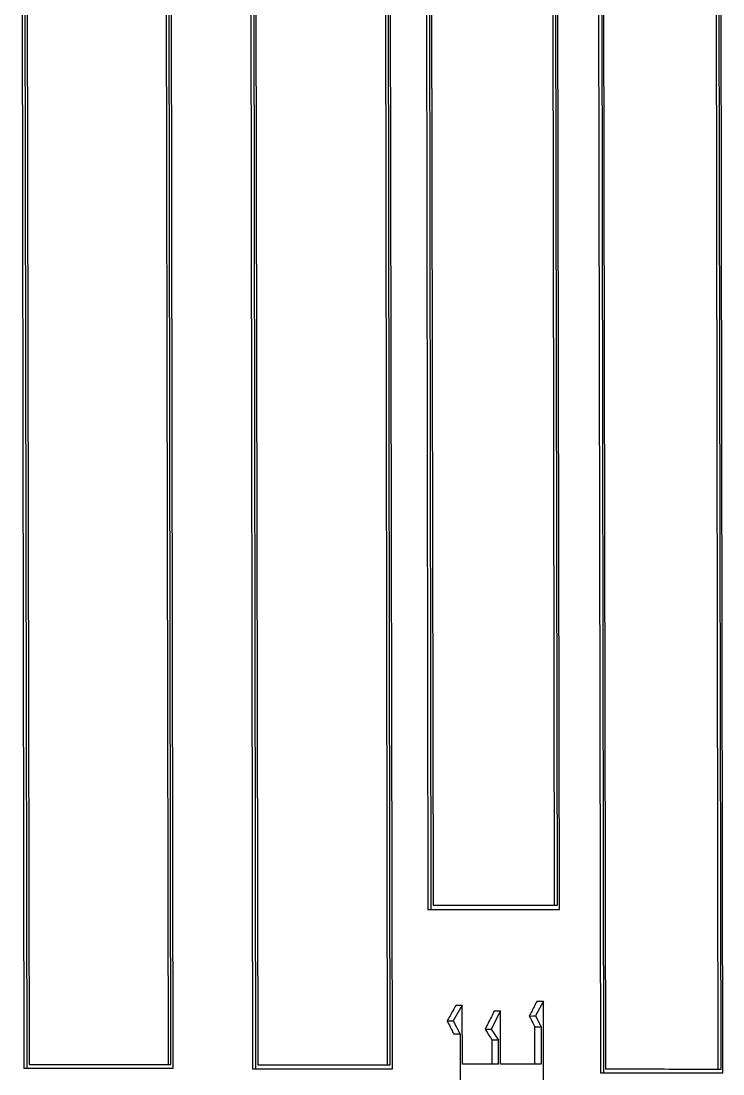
# Model space of a CAD drawing. Header units: millimetres. Extents: x 2462 to 4142, y 835 to 2023.
# Drawn here: x 3116.42 to 3125.55, y 1169.68 to 1183.37 of the extents above; entities that cross this region are included whole.
import ezdxf

# ---------------------------------------------------------------- set-up
doc = ezdxf.new("R2010")
doc.units = ezdxf.units.MM

msp = doc.modelspace()

# ---------------------------------------------------------------- linework, layer by layer
at = {"color": 7, "linetype": 'Continuous', "lineweight": 25}
for p, q in [((3116.419, 1191.884), (3116.456, 1169.751)), ((3116.455, 1191.884), (3116.493, 1169.751)), ((3116.486, 1191.834), (3116.523, 1169.801)), ((3118.295, 1191.833), (3118.332, 1169.8)), ((3118.37, 1169.8), (3118.333, 1191.833)), ((3118.4, 1169.75), (3118.362, 1191.883)), ((3119.395, 1191.878), (3119.432, 1169.745)), ((3119.433, 1191.878), (3119.471, 1169.745)), ((3119.462, 1191.828), (3119.5, 1169.795)), ((3121.146, 1191.827), (3121.183, 1169.794)), ((3121.223, 1169.794), (3121.186, 1191.827)), ((3121.251, 1169.744), (3121.213, 1191.877)), ((3121.68, 1191.827), (3121.713, 1171.816)), ((3121.72, 1191.827), (3121.753, 1171.816)), ((3123.425, 1171.815), (3123.391, 1191.825)), ((3123.92, 1191.825), (3123.958, 1169.692)), ((3123.962, 1191.825), (3123.999, 1169.692)), ((3125.553, 1169.69), (3125.516, 1191.823)), ((3121.747, 1191.777), (3121.78, 1171.873)), ((3123.324, 1191.775), (3123.358, 1171.871)), ((3123.399, 1171.871), (3123.365, 1191.775)), ((3123.987, 1191.775), (3124.024, 1169.742)), ((3125.449, 1191.773), (3125.486, 1169.74)), ((3125.529, 1169.74), (3125.492, 1191.773)), ((3121.713, 1171.816), (3123.384, 1171.815)), ((3121.713, 1171.816), (3121.753, 1171.816)), ((3123.384, 1171.815), (3123.425, 1171.815)), ((3123.216, 1170.625), (3123.114, 1170.431)), ((3123.218, 1169.035), (3123.216, 1170.625)), ((3122.16, 1170.572), (3122.044, 1170.367)), ((3122.162, 1169.804), (3122.16, 1170.572)), ((3122.658, 1170.496), (3122.538, 1170.258)), ((3122.659, 1169.804), (3122.658, 1170.496)), ((3122.044, 1170.367), (3122.132, 1170.193)), ((3123.114, 1170.431), (3123.188, 1170.29)), ((3122.132, 1170.193), (3122.134, 1168.906)), ((3122.538, 1170.258), (3122.63, 1170.117)), ((3123.107, 1169.803), (3123.106, 1170.29)), ((3123.188, 1170.29), (3123.189, 1169.803)), ((3122.63, 1170.117), (3122.549, 1170.117)), ((3122.55, 1169.803), (3122.549, 1170.117)), ((3122.63, 1169.804), (3122.63, 1170.117)), ((3122.63, 1169.804), (3122.162, 1169.804)), ((3123.189, 1169.803), (3122.659, 1169.804)), ((3116.456, 1169.751), (3118.362, 1169.75)), ((3118.362, 1169.75), (3118.4, 1169.75)), ((3119.432, 1169.745), (3121.211, 1169.744)), ((3121.211, 1169.744), (3121.251, 1169.744)), ((3123.958, 1169.692), (3125.51, 1169.69)), ((3123.958, 1169.692), (3123.999, 1169.692)), ((3125.51, 1169.69), (3125.553, 1169.69))]:
    msp.add_line(p, q, dxfattribs=at)
at = {"color": 7, "linetype": 'Continuous', "lineweight": 25, "flags": 128}
for points in [[(3123.134, 1170.625), (3123.18, 1170.625), (3123.216, 1170.625)], [(3122.08, 1170.572), (3122.125, 1170.572), (3122.16, 1170.572)], [(3122.577, 1170.496), (3122.622, 1170.496), (3122.658, 1170.496)], [(3121.964, 1170.366), (3122.009, 1170.366), (3122.044, 1170.367)], [(3123.033, 1170.43), (3123.078, 1170.431), (3123.114, 1170.431)], [(3122.132, 1170.193), (3122.087, 1170.193), (3122.052, 1170.193)], [(3122.457, 1170.258), (3122.502, 1170.258), (3122.538, 1170.258)], [(3123.106, 1170.29), (3123.152, 1170.29), (3123.188, 1170.29)], [(3116.456, 1169.751), (3116.477, 1169.751), (3116.493, 1169.751)], [(3119.432, 1169.745), (3119.454, 1169.745), (3119.471, 1169.745)]]:
    msp.add_lwpolyline(points, dxfattribs=at)
at = {"color": 7, "linetype": 'Continuous', "lineweight": 25}
for points, knots in [([(3121.753, 1171.816), (3121.924, 1171.816), (3122.265, 1171.816), (3122.824, 1171.816), (3123.206, 1171.815), (3123.425, 1171.815)], [0, 0, 0, 0, 0.300081, 0.600162, 1, 1, 1, 1]), ([(3121.78, 1171.873), (3121.951, 1171.872), (3122.292, 1171.872), (3122.833, 1171.872), (3123.198, 1171.871), (3123.399, 1171.871)], [0, 0, 0, 0, 0.3099205, 0.6198411, 1, 1, 1, 1]), ([(3123.134, 1170.625), (3123.121, 1170.6), (3123.098, 1170.555), (3123.064, 1170.491), (3123.043, 1170.45), (3123.033, 1170.43)], [0, 0, 0, 0, 0.380988, 0.690494, 1, 1, 1, 1]), ([(3122.08, 1170.572), (3122.066, 1170.548), (3122.04, 1170.501), (3122.001, 1170.433), (3121.976, 1170.389), (3121.964, 1170.366)], [0, 0, 0, 0, 0.352476, 0.676238, 1, 1, 1, 1]), ([(3122.577, 1170.496), (3122.564, 1170.47), (3122.538, 1170.418), (3122.498, 1170.339), (3122.47, 1170.285), (3122.457, 1170.258)], [0, 0, 0, 0, 0.318137, 0.659068, 1, 1, 1, 1]), ([(3121.964, 1170.366), (3121.977, 1170.341), (3121.998, 1170.299), (3122.027, 1170.242), (3122.043, 1170.209), (3122.052, 1170.193)], [0, 0, 0, 0, 0.4407847, 0.720392, 1, 1, 1, 1]), ([(3123.033, 1170.43), (3123.039, 1170.418), (3123.052, 1170.393), (3123.077, 1170.346), (3123.095, 1170.312), (3123.106, 1170.29)], [0, 0, 0, 0, 0.263764, 0.527527, 1, 1, 1, 1]), ([(3122.457, 1170.258), (3122.472, 1170.234), (3122.503, 1170.187), (3122.534, 1170.141), (3122.549, 1170.117)], [0, 0, 0, 0, 0.5, 1, 1, 1, 1]), ([(3116.523, 1169.801), (3116.717, 1169.801), (3117.105, 1169.801), (3117.721, 1169.801), (3118.14, 1169.8), (3118.37, 1169.8)], [0, 0, 0, 0, 0.309921, 0.619841, 1, 1, 1, 1]), ([(3119.5, 1169.795), (3119.681, 1169.795), (3120.043, 1169.795), (3120.619, 1169.794), (3121.008, 1169.794), (3121.223, 1169.794)], [0, 0, 0, 0, 0.309921, 0.619841, 1, 1, 1, 1]), ([(3116.493, 1169.751), (3116.687, 1169.751), (3117.074, 1169.751), (3117.712, 1169.751), (3118.15, 1169.75), (3118.4, 1169.75)], [0, 0, 0, 0, 0.300081, 0.600162, 1, 1, 1, 1]), ([(3119.471, 1169.745), (3119.652, 1169.745), (3120.015, 1169.745), (3120.61, 1169.744), (3121.018, 1169.744), (3121.251, 1169.744)], [0, 0, 0, 0, 0.300081, 0.600162, 1, 1, 1, 1]), ([(3123.999, 1169.692), (3124.158, 1169.692), (3124.476, 1169.691), (3124.996, 1169.691), (3125.35, 1169.69), (3125.553, 1169.69)], [0, 0, 0, 0, 0.300081, 0.600162, 1, 1, 1, 1]), ([(3124.024, 1169.742), (3124.183, 1169.742), (3124.501, 1169.741), (3125.004, 1169.741), (3125.342, 1169.74), (3125.529, 1169.74)], [0, 0, 0, 0, 0.3099206, 0.6198411, 1, 1, 1, 1])]:
    msp.add_open_spline(points, degree=3, knots=knots, dxfattribs=at)

doc.saveas('drawing.dxf')
